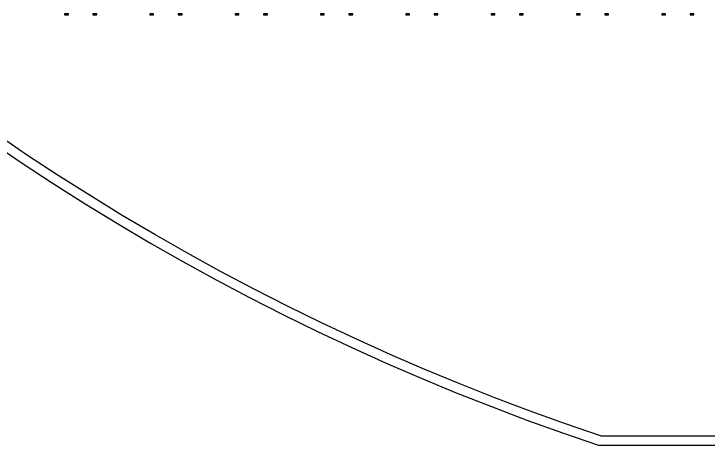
# Model space of a CAD drawing. Extents: x -50899 to 50899, y -48295 to 50898.
# Drawn here: x -28409 to -13760, y -48295 to -39205 of the extents above; entities that cross this region are included whole.
import ezdxf

# ---------------------------------------------------------------- set-up
doc = ezdxf.new("R2010")
doc.units = 0

# ---------------------------------------------------------------- blocks, each defined once
blk = doc.blocks.new('A')
for points in [[(460, -100), (540, -100), (540, -80), (460, -80), (460, -100)], [(1060, -100), (1140, -100), (1140, -80), (1060, -80), (1060, -100)]]:
    blk.add_lwpolyline(points)
blk = doc.blocks.new('B')
for points in [[(460, -100), (540, -100), (540, -80), (460, -80), (460, -100)], [(1060, -100), (1140, -100), (1140, -80), (1060, -80), (1060, -100)]]:
    blk.add_lwpolyline(points)
blk = doc.blocks.new('C')
for points in [[(460, -100), (540, -100), (540, -80), (460, -80), (460, -100)], [(1060, -100), (1140, -100), (1140, -80), (1060, -80), (1060, -100)]]:
    blk.add_lwpolyline(points)
blk = doc.blocks.new('D')
for points in [[(460, -100), (540, -100), (540, -80), (460, -80), (460, -100)], [(1060, -100), (1140, -100), (1140, -80), (1060, -80), (1060, -100)]]:
    blk.add_lwpolyline(points)
blk = doc.blocks.new('E')
for points in [[(460, -100), (540, -100), (540, -80), (460, -80), (460, -100)], [(1060, -100), (1140, -100), (1140, -80), (1060, -80), (1060, -100)]]:
    blk.add_lwpolyline(points)
blk = doc.blocks.new('F')
for points in [[(460, -100), (540, -100), (540, -80), (460, -80), (460, -100)], [(1060, -100), (1140, -100), (1140, -80), (1060, -80), (1060, -100)]]:
    blk.add_lwpolyline(points)
blk = doc.blocks.new('G')
for points in [[(460, -100), (540, -100), (540, -80), (460, -80), (460, -100)], [(1060, -100), (1140, -100), (1140, -80), (1060, -80), (1060, -100)]]:
    blk.add_lwpolyline(points)
blk = doc.blocks.new('H')
for points in [[(460, -100), (540, -100), (540, -80), (460, -80), (460, -100)], [(1060, -100), (1140, -100), (1140, -80), (1060, -80), (1060, -100)]]:
    blk.add_lwpolyline(points)

msp = doc.modelspace()

# ---------------------------------------------------------------- linework, layer by layer
for points in [[(16012, -48105), (-16012, -48105), (-16766, -47848), (-17516, -47578), (-18261, -47297), (-19002, -47004), (-19738, -46700), (-20469, -46384), (-21195, -46057), (-21916, -45718), (-22632, -45368), (-23342, -45007), (-24046, -44635), (-24745, -44252), (-25437, -43857), (-26123, -43452), (-26802, -43036), (-27475, -42610), (-28141, -42173), (-28800, -41726)], [(-28914, -41890), (-28252, -42340), (-27583, -42778), (-26908, -43206), (-26226, -43624), (-25537, -44030), (-24842, -44426), (-24141, -44811), (-23434, -45185), (-22721, -45547), (-22003, -45899), (-21279, -46239), (-20550, -46567), (-19816, -46884), (-19077, -47190), (-18333, -47484), (-17585, -47766), (-16832, -48036), (-16075, -48295), (16075, -48295)]]:
    msp.add_lwpolyline(points)

# ---------------------------------------------------------------- block references
for name, p in [('A', (-27800, -39125)), ('B', (-26000, -39125)), ('C', (-24200, -39125)), ('D', (-22400, -39125)), ('E', (-20600, -39125)), ('F', (-18800, -39125)), ('G', (-17000, -39125)), ('H', (-15200, -39125))]:
    msp.add_blockref(name, p)

doc.saveas('drawing.dxf')
